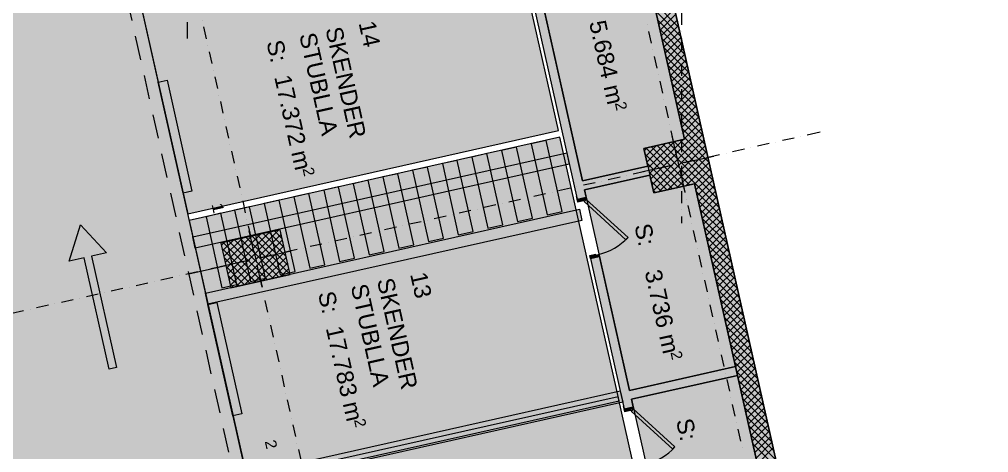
# Model space of a CAD drawing. Header units: centimetres. Extents: x -6559 to 4488, y -7535 to 372.
# Drawn here: x 943 to 2212, y -2217 to -1650 of the extents above; entities that cross this region are included whole.
import ezdxf

# ---------------------------------------------------------------- set-up
doc = ezdxf.new("R2010")
doc.units = ezdxf.units.CM
for name, color, linetype, true_color in [('PDF_ - rruga_ndarjet anesore', 7, 'Continuous', 0x7f7f7f), ('PDF_ - SHENJAT_RRUGA', 7, 'Continuous', 0x7f7f7f), ('PDF_ - Vijat_Shtigjet', 7, 'Continuous', 0x7f7f7f), ('PDF_065 Möbel Einrichtung', 7, 'Continuous', 0x7f7f7f), ('PDF_A - Akset', 7, 'Continuous', 0xfd4435), ('PDF_A - Fill Zone', 7, 'Continuous', 0x999999), ('PDF_A - Pllaka Perdhes', 7, 'Continuous', 0x7f7f7f), ('PDF_A - Pllaka Themel', 7, 'Continuous', 0x7f7f7f), ('PDF_A - Sutereni Polyline', 7, 'Continuous', 0x029e21), ('PDF_A -Polyline', 7, 'Continuous', 0x7f7f7f)]:
    doc.layers.add(name, color=color, linetype=linetype, true_color=true_color)
for name, color, linetype in [('PDF_- DEPO', 7, 'Continuous'), ('PDF_- GARAZHE', 7, 'Continuous'), ('PDF_A - Muret', 7, 'Continuous'), ('PDF_A - Shtyllat', 7, 'Continuous')]:
    doc.layers.add(name, color=color, linetype=linetype)
doc.styles.add('PDF Arial', font='')
doc.styles.get('PDF Arial').set_extended_font_data('Arial')

msp = doc.modelspace()

# ---------------------------------------------------------------- hatches: boundary and pattern name
at = {"layer": 'PDF_ - SHENJAT_RRUGA', "true_color": 0xffffff, "transparency": 33554559}
msp.add_hatch(color=7, dxfattribs=at).paths.add_polyline_path([(1023.2, -1919.2), (1056.9, -1955.9), (1037.5, -1960.3), (1070.2, -2105.9), (1060.5, -2108.1), (1027.8, -1962.5), (1008.4, -1966.8)])
at = {"layer": 'PDF_- DEPO', "true_color": 0xcae6ff, "transparency": 33554559}
for points in [[(1680, -1861.8), (1590, -1460.9), (1666.4, -1443.8), (1669.4, -1457.4), (1731.9, -1443.4), (1813.6, -1807.4), (1760.2, -1819.3), (1765.4, -1842.6)], [(1741.5, -2136), (1682.6, -1873.5), (1768, -1854.3), (1773.2, -1877.6), (1826.6, -1865.6), (1880.3, -2104.9)], [(1803, -2410.2), (1744.1, -2147.7), (1882.9, -2116.5), (1936.6, -2355.8), (1883.2, -2367.8), (1888.4, -2391.1)]]:
    msp.add_hatch(color=254, dxfattribs=at).paths.add_polyline_path(points)
at = {"layer": 'PDF_A - Fill Zone', "true_color": 0x93a0c6, "transparency": 33554559}
msp.add_hatch(color=253, dxfattribs=at).paths.add_polyline_path([(-239.8, -548.1), (1116.5, -548.1), (1116.5, -1540.7), (1120.9, -1560.1), (1072.3, -1571), (1387, -2973.6), (868.6, -3089.9), (762.9, -2619.1), (-21.4, -2795.1), (-131.4, -2304.9), (653, -2129), (559, -1710.1), (524.2, -1717.9), (452, -1396.2), (105.8, -1396.2), (105.8, -1821.5), (-239.8, -1821.5)])
at = {"layer": 'PDF_A - Muret', "true_color": 0xffffff, "transparency": 33554559}
for points in [[(1673.1, -1885.8), (1684.3, -1883.3), (1684.9, -1886), (1681, -1886.9), (1681.3, -1888), (1674, -1889.7)], [(1689.7, -1959.5), (1697, -1957.9), (1697.2, -1959.1), (1701.1, -1958.2), (1701.7, -1960.9), (1690.5, -1963.4)], [(1734.7, -2160), (1745.8, -2157.5), (1746.4, -2160.2), (1742.5, -2161.1), (1742.8, -2162.2), (1735.5, -2163.9)]]:
    msp.add_hatch(color=7, dxfattribs=at).paths.add_polyline_path(points)
at = {"layer": 'PDF_A - Pllaka Themel', "true_color": 0xbfbfbf, "transparency": 33554559}
msp.add_hatch(color=9, dxfattribs=at).paths.add_polyline_path([(478.9, -548.1), (1202.6, -548.1), (1202.6, 9), (1814.4, 9), (1814.4, -886.7), (1180.4, -886.7), (1182, -1526), (1116.5, -1540.7), (1125.2, -1579.5), (1092, -1586.9), (1187.6, -2013.5), (1302.8, -2528.7), (1392.9, -2931.5), (1368.6, -2936.9), (1391.3, -3037.8), (1455.8, -3023.3), (1716.6, -4186.2), (2129.1, -6022.8), (2174.8, -6012.5), (2260.4, -6393.3), (1623.3, -6536.3), (1514.6, -6051.8), (779.4, -6216.8), (673.8, -5720.2), (1385.3, -5560.6), (1387.4, -5560.1), (1389.5, -5559.5), (1391.6, -5558.8), (1393.6, -5558), (1395.6, -5557.2), (1397.6, -5556.2), (1399.5, -5555.2), (1401.3, -5554.1), (1403.1, -5552.9), (1404.9, -5551.6), (1406.6, -5550.3), (1408.2, -5548.8), (1409.8, -5547.3), (1411.3, -5545.8), (1412.7, -5544.1), (1414.1, -5542.4), (1415.3, -5540.7), (1416.5, -5538.9), (1417.7, -5537), (1418.7, -5535.1), (1419.6, -5533.1), (1420.5, -5531.2), (1421.3, -5529.1), (1422, -5527.1), (1422.5, -5525), (1423, -5522.9), (1423.4, -5520.7), (1423.7, -5518.6), (1423.9, -5516.4), (1424, -5514.3), (1424.1, -5512.1), (1424, -5509.9), (1423.8, -5507.8), (1423.5, -5505.6), (1423.2, -5503.5), (1422.7, -5501.3), (1167, -4364.6), (1165.9, -4363.6), (1164.7, -4362.7), (1163.5, -4361.8), (1162.3, -4361.1), (1161, -4360.4), (1159.6, -4359.8), (1158.2, -4359.2), (1156.8, -4358.8), (1155.4, -4358.5), (1153.9, -4358.2), (1152.4, -4358.1), (1036.1, -3839.9), (1025.3, -3791.4), (882.4, -3151.9), (935, -3140.1), (912.4, -3039.3), (859.9, -3051.1), (491.3, -1408.6), (491.3, -1065.4), (478.9, -1065.4)])

# ---------------------------------------------------------------- linework, layer by layer
at = {"layer": 'PDF_ - rruga_ndarjet anesore', "lineweight": 0}
for points in [[(1124.6, -1732.5), (1136.3, -1729.9)], [(1157.3, -1878.1), (1124.6, -1732.5)], [(1136.3, -1729.9), (1168.9, -1875.5)], [(1168.9, -1875.5), (1157.3, -1878.1)], [(1189.9, -2023.8), (1201.5, -2021.2)], [(1222.5, -2169.5), (1189.9, -2023.8)], [(1201.5, -2021.2), (1234.1, -2166.9)], [(1234.1, -2166.9), (1222.5, -2169.5)]]:
    msp.add_lwpolyline(points, dxfattribs=at)
at = {"layer": 'PDF_ - rruga_ndarjet anesore', "color": 7, "true_color": 0xffffff, "transparency": 33554559}
for points in [[(1124.6, -1732.5), (1136.3, -1729.9), (1157.3, -1878.1), (1168.9, -1875.5)], [(1201.5, -2021.2), (1234.1, -2166.9), (1189.9, -2023.8), (1222.5, -2169.5)]]:
    msp.add_solid(points, dxfattribs=at)
at = {"layer": 'PDF_ - SHENJAT_RRUGA', "lineweight": 0}
for points in [[(1008.4, -1966.8), (1023.2, -1919.2)], [(1023.2, -1919.2), (1056.9, -1955.9)], [(1027.8, -1962.5), (1008.4, -1966.8)], [(1060.5, -2108.1), (1027.8, -1962.5)], [(1056.9, -1955.9), (1037.5, -1960.3)], [(1037.5, -1960.3), (1070.2, -2105.9)], [(1070.2, -2105.9), (1060.5, -2108.1)]]:
    msp.add_lwpolyline(points, dxfattribs=at)
at = {"layer": 'PDF_ - Vijat_Shtigjet', "lineweight": 0}
for points in [[(1632.4, -1808.8), (1613, -1813.2)], [(1613, -1813.2), (1633.9, -1906.4)], [(1653.3, -1902), (1632.4, -1808.8)], [(1554.8, -1826.2), (1535.4, -1830.6)], [(1575.7, -1919.5), (1554.8, -1826.2)], [(1593.6, -1817.5), (1574.2, -1821.9)], [(1574.2, -1821.9), (1595.1, -1915.1)], [(1614.5, -1910.8), (1593.6, -1817.5)], [(1516, -1835), (1496.6, -1839.3)], [(1496.6, -1839.3), (1517.5, -1932.5)], [(1536.9, -1928.2), (1516, -1835)], [(1535.4, -1830.6), (1556.3, -1923.8)], [(1477.1, -1843.7), (1457.7, -1848)], [(1457.7, -1848), (1478.6, -1941.2)], [(1498, -1936.9), (1477.1, -1843.7)], [(1399.5, -1861.1), (1380.1, -1865.5)], [(1420.4, -1954.3), (1399.5, -1861.1)], [(1438.3, -1852.4), (1418.9, -1856.7)], [(1418.9, -1856.7), (1439.8, -1949.9)], [(1459.2, -1945.6), (1438.3, -1852.4)], [(1360.7, -1869.8), (1341.3, -1874.2)], [(1341.3, -1874.2), (1362.1, -1967.4)], [(1381.6, -1963), (1360.7, -1869.8)], [(1380.1, -1865.5), (1401, -1958.6)], [(1283, -1887.2), (1263.6, -1891.6)], [(1303.9, -1980.4), (1283, -1887.2)], [(1321.8, -1878.5), (1302.4, -1882.9)], [(1302.4, -1882.9), (1323.3, -1976.1)], [(1342.7, -1971.7), (1321.8, -1878.5)], [(1244.2, -1896), (1224.8, -1900.3)], [(1224.8, -1900.3), (1245.7, -1993.5)], [(1265.1, -1989.1), (1244.2, -1896)], [(1263.6, -1891.6), (1284.5, -1984.8)], [(1633.9, -1906.4), (1653.3, -1902)], [(1206.8, -1904.3), (1187.3, -1908.7)], [(1187.3, -1908.7), (1208.2, -2001.9)], [(1227.7, -1997.5), (1206.8, -1904.3)], [(1595.1, -1915.1), (1614.5, -1910.8)], [(1556.3, -1923.8), (1575.7, -1919.5)], [(1478.6, -1941.2), (1498, -1936.9)], [(1517.5, -1932.5), (1536.9, -1928.2)], [(1439.8, -1949.9), (1459.2, -1945.6)], [(1362.1, -1967.4), (1381.6, -1963)], [(1401, -1958.6), (1420.4, -1954.3)], [(1323.3, -1976.1), (1342.7, -1971.7)], [(1245.7, -1993.5), (1265.1, -1989.1)], [(1284.5, -1984.8), (1303.9, -1980.4)], [(1208.2, -2001.9), (1227.7, -1997.5)]]:
    msp.add_lwpolyline(points, dxfattribs=at)
at = {"layer": 'PDF_ - Vijat_Shtigjet', "color": 7, "true_color": 0xffffff, "transparency": 33554559}
for points in [[(1653.3, -1902), (1633.9, -1906.4), (1632.4, -1808.8), (1613, -1813.2)], [(1575.7, -1919.5), (1556.3, -1923.8), (1554.8, -1826.2), (1535.4, -1830.6)], [(1614.5, -1910.8), (1595.1, -1915.1), (1593.6, -1817.5), (1574.2, -1821.9)], [(1536.9, -1928.2), (1517.5, -1932.5), (1516, -1835), (1496.6, -1839.3)], [(1498, -1936.9), (1478.6, -1941.2), (1477.1, -1843.7), (1457.7, -1848)], [(1420.4, -1954.3), (1401, -1958.6), (1399.5, -1861.1), (1380.1, -1865.5)], [(1459.2, -1945.6), (1439.8, -1949.9), (1438.3, -1852.4), (1418.9, -1856.7)], [(1381.6, -1963), (1362.1, -1967.4), (1360.7, -1869.8), (1341.3, -1874.2)], [(1303.9, -1980.4), (1284.5, -1984.8), (1283, -1887.2), (1263.6, -1891.6)], [(1342.7, -1971.7), (1323.3, -1976.1), (1321.8, -1878.5), (1302.4, -1882.9)], [(1265.1, -1989.1), (1245.7, -1993.5), (1244.2, -1896), (1224.8, -1900.3)], [(1227.7, -1997.5), (1208.2, -2001.9), (1206.8, -1904.3), (1187.3, -1908.7)]]:
    msp.add_solid(points, dxfattribs=at)
at = {"layer": 'PDF_- DEPO', "lineweight": 0}
for points in [[(1813.6, -1807.4), (1731.9, -1443.4)], [(1590, -1460.9), (1680, -1861.8)], [(1760.2, -1819.3), (1813.6, -1807.4)], [(1765.4, -1842.6), (1760.2, -1819.3)], [(1680, -1861.8), (1765.4, -1842.6)], [(1768, -1854.3), (1682.6, -1873.5)], [(1773.2, -1877.6), (1768, -1854.3)], [(1682.6, -1873.5), (1741.5, -2136)], [(1826.6, -1865.6), (1773.2, -1877.6)], [(1880.3, -2104.9), (1826.6, -1865.6)], [(1741.5, -2136), (1880.3, -2104.9)], [(1882.9, -2116.5), (1744.1, -2147.7)], [(1936.6, -2355.8), (1882.9, -2116.5)], [(1744.1, -2147.7), (1803, -2410.2)]]:
    msp.add_lwpolyline(points, dxfattribs=at)
at = {"layer": 'PDF_- GARAZHE', "lineweight": 0}
for points in [[(1648.6, -1795.9), (1572.9, -1458.6)], [(1087.6, -1567.5), (1163.3, -1904.8)], [(1163.3, -1904.8), (1648.6, -1795.9)], [(1650.5, -1804.6), (1165.2, -1913.5)], [(1728, -2149.8), (1650.5, -1804.6)], [(1165.2, -1913.5), (1242.7, -2258.7)], [(1726.8, -2144.4), (1241.5, -2253.3)], [(1242.7, -2258.7), (1728, -2149.8)], [(1795.3, -2449.6), (1726.8, -2144.4)]]:
    msp.add_lwpolyline(points, dxfattribs=at)
at = {"layer": 'PDF_- GARAZHE', "color": 254, "true_color": 0xcae6ff, "transparency": 33554559}
for points in [[(1163.3, -1904.8), (1087.6, -1567.5), (1648.6, -1795.9), (1572.9, -1458.6)], [(1242.7, -2258.7), (1165.2, -1913.5), (1728, -2149.8), (1650.5, -1804.6)], [(1310, -2558.5), (1241.5, -2253.3), (1795.3, -2449.6), (1726.8, -2144.4)]]:
    msp.add_solid(points, dxfattribs=at)
at = {"layer": 'PDF_065 Möbel Einrichtung', "lineweight": 0}
for points in [[(1170, -1935.1), (1659.5, -1825.3)], [(1659.5, -1825.3), (1662.8, -1839.8)], [(1662.8, -1839.8), (1173.3, -1949.7)], [(1186.5, -2008.8), (1676.1, -1899)], [(1676.1, -1899), (1679.3, -1913.5)], [(1679.3, -1913.5), (1189.8, -2023.4)], [(1173.3, -1949.7), (1170, -1935.1)], [(1189.8, -2023.4), (1186.5, -2008.8)], [(1239.9, -2246.6), (1729.4, -2136.8)], [(1729.4, -2136.8), (1732.7, -2151.3)], [(1732.7, -2151.3), (1243.2, -2261.2)]]:
    msp.add_lwpolyline(points, dxfattribs=at)
at = {"layer": 'PDF_065 Möbel Einrichtung', "color": 7, "true_color": 0xffffff, "transparency": 33554559}
for points in [[(1173.3, -1949.7), (1170, -1935.1), (1662.8, -1839.8), (1659.5, -1825.3)], [(1189.8, -2023.4), (1186.5, -2008.8), (1679.3, -1913.5), (1676.1, -1899)], [(1243.2, -2261.2), (1239.9, -2246.6), (1732.7, -2151.3), (1729.4, -2136.8)]]:
    msp.add_solid(points, dxfattribs=at)
at = {"layer": 'PDF_A - Akset', "lineweight": 0}
for points in [[(1809.4, -1641.9), (1809.4, -1657.7)], [(1162.8, -1654.3), (1162.8, -1675.3)], [(1182.2, -1651.9), (1182.2, -1651.9)], [(1184.2, -1660.4), (1187.6, -1675.8)], [(1764.7, -1657.8), (1764.7, -1657.8)], [(1766.6, -1666.4), (1770.1, -1681.8)], [(1809.4, -1666.5), (1809.4, -1666.5)], [(1189.5, -1684.4), (1189.5, -1684.4)], [(1809.4, -1675.3), (1809.4, -1691)], [(1191.5, -1693), (1194.9, -1708.4)], [(1772, -1690.4), (1772, -1690.4)], [(1773.9, -1698.9), (1777.4, -1714.3)], [(1809.4, -1699.8), (1809.4, -1699.8)], [(1809.4, -1708.6), (1809.4, -1724.4)], [(1196.8, -1716.9), (1196.8, -1716.9)], [(1779.3, -1722.9), (1779.3, -1722.9)], [(1198.8, -1725.5), (1202.2, -1740.9)], [(1781.2, -1731.5), (1784.7, -1746.9)], [(1809.4, -1733.2), (1809.4, -1733.2)], [(1204.1, -1749.5), (1204.1, -1749.5)], [(1809.4, -1741.9), (1809.4, -1757.7)], [(1206.1, -1758), (1209.5, -1773.4)], [(1786.6, -1755.4), (1786.6, -1755.4)], [(1788.5, -1764), (1792, -1779.4)], [(1809.4, -1766.5), (1809.4, -1766.5)], [(1809.4, -1775.3), (1809.4, -1791.1)], [(1211.4, -1782), (1211.4, -1782)], [(1793.9, -1788), (1793.9, -1788)], [(1213.4, -1790.6), (1216.8, -1806)], [(1795.8, -1796.5), (1799.3, -1811.9)], [(1809.4, -1799.8), (1809.4, -1799.8)], [(1991.3, -1798.1), (1974.1, -1801.9)], [(1809.4, -1808.6), (1809.4, -1824.4)], [(1924.4, -1813.1), (1909, -1816.5)], [(1933, -1811.1), (1933, -1811.1)], [(1957, -1805.8), (1941.6, -1809.2)], [(1965.5, -1803.8), (1965.5, -1803.8)], [(1218.7, -1814.5), (1218.7, -1814.5)], [(1220.7, -1823.1), (1224.1, -1838.5)], [(1801.2, -1820.5), (1801.2, -1820.5)], [(1867.9, -1825.7), (1867.9, -1825.7)], [(1891.9, -1820.4), (1876.5, -1823.8)], [(1900.5, -1818.4), (1900.5, -1818.4)], [(1803.1, -1829.1), (1806.6, -1844.5)], [(1809.4, -1833.2), (1809.4, -1833.2)], [(1826.8, -1835), (1811.4, -1838.4)], [(1835.4, -1833), (1835.4, -1833)], [(1859.4, -1827.7), (1844, -1831.1)], [(1226, -1847), (1226, -1847)], [(1761.8, -1849.6), (1746.4, -1853)], [(1770.3, -1847.6), (1770.3, -1847.6)], [(1794.3, -1842.3), (1778.9, -1845.7)], [(1802.9, -1840.3), (1802.9, -1840.3)], [(1809.4, -1842), (1809.4, -1857.7)], [(1228, -1855.6), (1231.4, -1871)], [(1696.7, -1864.2), (1681.3, -1867.6)], [(1705.3, -1862.2), (1705.3, -1862.2)], [(1729.3, -1856.9), (1713.8, -1860.3)], [(1737.8, -1854.9), (1737.8, -1854.9)], [(1808.5, -1853), (1808.5, -1853)], [(1810.4, -1861.6), (1813.9, -1877)], [(1640.2, -1876.8), (1640.2, -1876.8)], [(1664.2, -1871.5), (1648.8, -1874.9)], [(1672.7, -1869.5), (1672.7, -1869.5)], [(1809.4, -1866.5), (1809.4, -1866.5)], [(1809.4, -1875.3), (1809.4, -1891.1)], [(1233.3, -1879.6), (1233.3, -1879.6)], [(1235.3, -1888.1), (1238.7, -1903.6)], [(1599.1, -1886.1), (1583.7, -1889.5)], [(1607.7, -1884.1), (1607.7, -1884.1)], [(1631.7, -1878.8), (1616.3, -1882.2)], [(1815.8, -1885.6), (1815.8, -1885.6)], [(1534.1, -1900.7), (1518.7, -1904.1)], [(1542.6, -1898.7), (1542.6, -1898.7)], [(1566.6, -1893.4), (1551.2, -1896.8)], [(1575.2, -1891.4), (1575.2, -1891.4)], [(1809.4, -1899.9), (1809.4, -1899.9)], [(1817.7, -1894.1), (1821.2, -1909.5)], [(1240.6, -1912.1), (1240.6, -1912.1)], [(1469, -1915.3), (1453.6, -1918.7)], [(1477.6, -1913.3), (1477.6, -1913.3)], [(1501.5, -1908), (1486.1, -1911.4)], [(1510.1, -1906), (1510.1, -1906)], [(1809.4, -1908.6), (1809.4, -1917.3)], [(1242.6, -1920.7), (1246, -1936.1)], [(1412.5, -1927.9), (1412.5, -1927.9)], [(1436.5, -1922.6), (1421.1, -1926)], [(1445, -1920.6), (1445, -1920.6)], [(1823.1, -1918.1), (1823.1, -1918.1)], [(1825, -1926.6), (1828.5, -1942.1)], [(1371.4, -1937.2), (1356, -1940.6)], [(1380, -1935.2), (1380, -1935.2)], [(1403.9, -1929.9), (1388.5, -1933.3)], [(1247.9, -1944.6), (1247.9, -1944.6)], [(1249.9, -1953.2), (1253.3, -1968.6)], [(1306.4, -1951.8), (1290.9, -1955.2)], [(1314.9, -1949.8), (1314.9, -1949.8)], [(1338.9, -1944.5), (1323.5, -1947.9)], [(1347.4, -1942.5), (1347.4, -1942.5)], [(1830.4, -1950.6), (1830.4, -1950.6)], [(1249.9, -1964.4), (1249.9, -1964.4)], [(1273.8, -1959.1), (1258.4, -1962.5)], [(1282.4, -1957.1), (1282.4, -1957.1)], [(1832.3, -1959.2), (1835.8, -1974.6)], [(1208.8, -1973.7), (1193.4, -1977.1)], [(1217.3, -1971.7), (1217.3, -1971.7)], [(1241.3, -1966.4), (1225.9, -1969.8)], [(1255.2, -1977.2), (1255.2, -1977.2)], [(1143.7, -1988.2), (1128.3, -1991.7)], [(1152.3, -1986.3), (1152.3, -1986.3)], [(1176.2, -1981), (1160.8, -1984.4)], [(1184.8, -1979), (1184.8, -1979)], [(1257.2, -1985.7), (1260.6, -2001.1)], [(1837.7, -1983.1), (1837.7, -1983.1)], [(1078.6, -2002.8), (1063.2, -2006.3)], [(1087.2, -2000.9), (1087.2, -2000.9)], [(1111.2, -1995.6), (1095.8, -1999)], [(1119.7, -1993.6), (1119.7, -1993.6)], [(1839.6, -1991.7), (1843.1, -2007.1)], [(1022.1, -2015.5), (1022.1, -2015.5)], [(1046.1, -2010.1), (1030.7, -2013.6)], [(1054.7, -2008.2), (1054.7, -2008.2)], [(1262.5, -2009.7), (1262.5, -2009.7)], [(1845, -2015.7), (1845, -2015.7)], [(981, -2024.7), (965.6, -2028.2)], [(989.6, -2022.8), (989.6, -2022.8)], [(1013.6, -2017.5), (998.2, -2020.9)], [(1264.4, -2018.3), (1267.9, -2033.7)], [(1846.9, -2024.2), (1850.4, -2039.6)], [(948.5, -2032.1), (933.1, -2035.5)], [(957.1, -2030.1), (957.1, -2030.1)], [(1269.8, -2042.2), (1269.8, -2042.2)], [(1271.8, -2050.8), (1275.2, -2066.2)], [(1852.3, -2048.2), (1852.3, -2048.2)], [(1854.2, -2056.8), (1857.7, -2072.2)], [(1277.1, -2074.8), (1277.1, -2074.8)], [(1279, -2083.3), (1282.5, -2098.7)], [(1859.6, -2080.7), (1859.6, -2080.7)], [(1861.5, -2089.3), (1865, -2104.7)], [(1284.4, -2107.3), (1284.4, -2107.3)], [(1286.4, -2115.9), (1289.8, -2131.3)], [(1866.9, -2113.3), (1866.9, -2113.3)], [(1868.8, -2121.8), (1872.3, -2137.2)], [(1291.7, -2139.8), (1291.7, -2139.8)], [(1293.6, -2148.4), (1297.1, -2163.8)], [(1874.2, -2145.8), (1874.2, -2145.8)], [(1876.1, -2154.4), (1879.6, -2169.8)], [(1299, -2172.4), (1299, -2172.4)], [(1300.9, -2180.9), (1304.4, -2196.3)], [(1881.5, -2178.3), (1881.5, -2178.3)], [(1883.4, -2186.9), (1886.9, -2202.3)], [(1306.3, -2204.9), (1306.3, -2204.9)], [(1308.2, -2213.4), (1311.7, -2228.9)], [(1888.8, -2210.9), (1888.8, -2210.9)]]:
    msp.add_lwpolyline(points, dxfattribs=at)
at = {"layer": 'PDF_A - Muret', "lineweight": 0}
for points in [[(1731.9, -1443.4), (1813.6, -1807.4)], [(1837.8, -1801.9), (1756.1, -1437.9)], [(1598, -1550.9), (1673.1, -1885.8)], [(1680, -1861.8), (1609.6, -1548.3)], [(1806.2, -1661), (1773.3, -1628.1)], [(1779.9, -1657.2), (1800.7, -1636.3)], [(1808.8, -1672.8), (1776, -1639.9)], [(1781.5, -1664.6), (1802.3, -1643.8)], [(1811.5, -1684.6), (1778.6, -1651.7)], [(1783.2, -1672.1), (1804, -1651.3)], [(1784.9, -1679.6), (1805.7, -1658.7)], [(1814.1, -1696.3), (1781.3, -1663.5)], [(1786.6, -1687), (1807.4, -1666.2)], [(1788.2, -1694.5), (1809, -1673.7)], [(1816.8, -1708.1), (1783.9, -1675.3)], [(1819.4, -1719.9), (1786.6, -1687.1)], [(1789.9, -1702), (1810.7, -1681.2)], [(1822.1, -1731.7), (1789.2, -1698.9)], [(1791.6, -1709.4), (1812.4, -1688.6)], [(1793.3, -1716.9), (1814.1, -1696.1)], [(1824.7, -1743.5), (1791.9, -1710.6)], [(1794.9, -1724.4), (1815.7, -1703.6)], [(1796.6, -1731.8), (1817.4, -1711)], [(1827.4, -1755.3), (1794.5, -1722.4)], [(1798.3, -1739.3), (1819.1, -1718.5)], [(1830, -1767.1), (1797.1, -1734.2)], [(1800, -1746.8), (1820.8, -1726)], [(1801.6, -1754.3), (1822.5, -1733.4)], [(1832.7, -1778.9), (1799.8, -1746)], [(1803.3, -1761.7), (1824.1, -1740.9)], [(1805, -1769.2), (1825.8, -1748.4)], [(1835.3, -1790.7), (1802.4, -1757.8)], [(1806.7, -1776.6), (1827.5, -1755.8)], [(1837.5, -1802), (1805.1, -1769.6)], [(1808.3, -1784.1), (1829.2, -1763.3)], [(1810, -1791.6), (1830.8, -1770.8)], [(1830, -1803.7), (1807.7, -1781.4)], [(1811.7, -1799.1), (1832.5, -1778.2)], [(1813.4, -1806.5), (1834.2, -1785.7)], [(1822.5, -1805.3), (1810.4, -1793.2)], [(1824, -1805), (1835.9, -1793.2)], [(1835.8, -1802.4), (1837.5, -1800.6)], [(1815.1, -1807), (1813, -1805)], [(1765.4, -1842.6), (1680, -1861.8)], [(1682.6, -1873.5), (1768, -1854.3)], [(1828.4, -1873.7), (1839.5, -1862.7)], [(1830.1, -1881.2), (1850.9, -1860.4)], [(1856.5, -1885), (1835.2, -1863.7)], [(1853.8, -1873.2), (1842.6, -1862)], [(1851.2, -1861.4), (1850.1, -1860.3)], [(1960.9, -2350.3), (1850.9, -1860.2)], [(1684.8, -1883.2), (1682.6, -1873.5)], [(1826.6, -1865.6), (1936.6, -2355.8)], [(1826.8, -1866.3), (1827.7, -1865.4)], [(1859.1, -1896.8), (1827.7, -1865.4)], [(1861.8, -1908.6), (1828.9, -1875.7)], [(1831.8, -1888.7), (1852.6, -1867.9)], [(1833.5, -1896.2), (1854.3, -1875.3)], [(1673.1, -1885.8), (1672.3, -1882.2)], [(1673.1, -1885.8), (1684.3, -1883.3)], [(1684.8, -1883.2), (1684, -1879.6)], [(1684.3, -1883.3), (1684.8, -1883.2)], [(1864.4, -1920.4), (1831.5, -1887.5)], [(1835.2, -1903.6), (1856, -1882.8)], [(1867, -1932.1), (1834.2, -1899.3)], [(1836.8, -1911.1), (1857.6, -1890.3)], [(1838.5, -1918.6), (1859.3, -1897.7)], [(1869.7, -1943.9), (1836.8, -1911.1)], [(1840.2, -1926), (1861, -1905.2)], [(1841.9, -1933.5), (1862.7, -1912.7)], [(1872.3, -1955.7), (1839.5, -1922.9)], [(1843.5, -1941), (1864.3, -1920.1)], [(1845.2, -1948.4), (1866, -1927.6)], [(1875, -1967.5), (1842.1, -1934.7)], [(1846.9, -1955.9), (1867.7, -1935.1)], [(1877.6, -1979.3), (1844.8, -1946.4)], [(1848.6, -1963.4), (1869.4, -1942.6)], [(1850.2, -1970.8), (1871.1, -1950)], [(1690.5, -1963.4), (1701.7, -1960.9)], [(1690.5, -1963.4), (1691.3, -1967)], [(1690.5, -1963.4), (1734.7, -2160)], [(1701.7, -1960.9), (1702.2, -1960.8)], [(1702.2, -1960.8), (1703, -1964.4)], [(1741.5, -2136), (1702.2, -1960.8)], [(1880.3, -1991.1), (1847.4, -1958.2)], [(1851.9, -1978.3), (1872.7, -1957.5)], [(1853.6, -1985.8), (1874.4, -1965)], [(1882.9, -2002.9), (1850.1, -1970)], [(1855.3, -1993.2), (1876.1, -1972.4)], [(1885.6, -2014.7), (1852.7, -1981.8)], [(1856.9, -2000.7), (1877.8, -1979.9)], [(1858.6, -2008.2), (1879.4, -1987.4)], [(1888.2, -2026.5), (1855.3, -1993.6)], [(1860.3, -2015.7), (1881.1, -1994.8)], [(1862, -2023.1), (1882.8, -2002.3)], [(1890.8, -2038.3), (1858, -2005.4)], [(1863.6, -2030.6), (1884.5, -2009.8)], [(1893.5, -2050), (1860.6, -2017.2)], [(1896.1, -2061.8), (1863.3, -2029)], [(1865.3, -2038.1), (1886.1, -2017.2)], [(1867, -2045.5), (1887.8, -2024.7)], [(1898.8, -2073.6), (1865.9, -2040.8)], [(1868.7, -2053), (1889.5, -2032.2)], [(1870.4, -2060.5), (1891.2, -2039.6)], [(1901.4, -2085.4), (1868.6, -2052.6)], [(1872, -2067.9), (1892.8, -2047.1)], [(1873.7, -2075.4), (1894.5, -2054.6)], [(1904.1, -2097.2), (1871.2, -2064.3)], [(1875.4, -2082.9), (1896.2, -2062.1)], [(1906.7, -2109), (1873.9, -2076.1)], [(1877.1, -2090.3), (1897.9, -2069.5)], [(1878.7, -2097.8), (1899.5, -2077)], [(1909.4, -2120.8), (1876.5, -2087.9)], [(1880.4, -2105.3), (1901.2, -2084.5)], [(1882.1, -2112.8), (1902.9, -2091.9)], [(1880.3, -2104.9), (1741.5, -2136)], [(1912, -2132.6), (1879.2, -2099.7)], [(1882.9, -2116.5), (1880.3, -2104.9)], [(1883.8, -2120.2), (1904.6, -2099.4)], [(1744.1, -2147.7), (1882.9, -2116.5)], [(1914.7, -2144.4), (1881.8, -2111.5)], [(1885.4, -2127.7), (1906.2, -2106.9)], [(1887.1, -2135.1), (1907.9, -2114.3)], [(1917.3, -2156.2), (1884.4, -2123.3)], [(1888.8, -2142.6), (1909.6, -2121.8)], [(1890.5, -2150.1), (1911.3, -2129.3)], [(1920, -2168), (1887.1, -2135.1)], [(1892.1, -2157.6), (1913, -2136.7)], [(1734.7, -2160), (1733.8, -2156.4)], [(1746.3, -2157.4), (1744.1, -2147.7)], [(1746.3, -2157.4), (1745.5, -2153.8)], [(1922.6, -2179.7), (1889.7, -2146.9)], [(1893.8, -2165), (1914.6, -2144.2)], [(1895.5, -2172.5), (1916.3, -2151.7)], [(1734.7, -2160), (1745.8, -2157.5)], [(1745.8, -2157.5), (1746.3, -2157.4)], [(1925.2, -2191.5), (1892.4, -2158.7)], [(1897.2, -2180), (1918, -2159.1)], [(1898.8, -2187.4), (1919.7, -2166.6)], [(1927.9, -2203.3), (1895, -2170.5)], [(1900.5, -2194.9), (1921.3, -2174.1)], [(1902.2, -2202.4), (1923, -2181.5)], [(1930.5, -2215.1), (1897.7, -2182.2)], [(1933.2, -2226.9), (1900.3, -2194)], [(1903.9, -2209.8), (1924.7, -2189)], [(1935.8, -2238.7), (1903, -2205.8)], [(1905.5, -2217.3), (1926.4, -2196.5)], [(1907.2, -2224.8), (1928, -2204)], [(1908.9, -2232.2), (1929.7, -2211.4)]]:
    msp.add_lwpolyline(points, dxfattribs=at)
at = {"layer": 'PDF_A - Muret', "color": 8, "lineweight": 0, "true_color": 0x7f7f7f}
for points in [[(1673.1, -1885.8), (1672.3, -1882.2)], [(1673.1, -1885.8), (1672.3, -1882.2)], [(1673.1, -1885.8), (1684.3, -1883.3)], [(1673.1, -1885.8), (1684.3, -1883.3)], [(1673.1, -1885.8), (1684.3, -1883.3)], [(1674, -1889.7), (1673.1, -1885.8)], [(1681.3, -1888), (1674, -1889.7)], [(1684.9, -1886), (1681, -1886.9)], [(1681, -1886.9), (1681.3, -1888)], [(1684.9, -1886), (1682.2, -1888.9)], [(1682.2, -1888.9), (1736.9, -1938.8)], [(1684.8, -1883.2), (1684, -1879.6)], [(1684.8, -1883.2), (1684, -1879.6)], [(1684.3, -1883.3), (1684.8, -1883.2)], [(1684.3, -1883.3), (1684.8, -1883.2)], [(1684.3, -1883.3), (1684.9, -1886)], [(1739.6, -1935.8), (1684.9, -1886)], [(1736.9, -1938.8), (1739.6, -1935.8)], [(1689.7, -1959.5), (1697, -1957.9)], [(1690.5, -1963.4), (1689.7, -1959.5)], [(1701.7, -1960.9), (1690.5, -1963.4)], [(1690.5, -1963.4), (1701.7, -1960.9)], [(1690.5, -1963.4), (1701.7, -1960.9)], [(1690.5, -1963.4), (1691.3, -1967)], [(1690.5, -1963.4), (1691.3, -1967)], [(1697, -1957.9), (1697.2, -1959.1)], [(1697.2, -1959.1), (1701.1, -1958.2)], [(1701.1, -1958.2), (1701.7, -1960.9)], [(1701.7, -1960.9), (1702.2, -1960.8)], [(1701.7, -1960.9), (1702.2, -1960.8)], [(1702.2, -1960.8), (1703, -1964.4)], [(1702.2, -1960.8), (1703, -1964.4)], [(1734.7, -2160), (1733.8, -2156.4)], [(1734.7, -2160), (1733.8, -2156.4)], [(1746.3, -2157.4), (1745.5, -2153.8)], [(1746.3, -2157.4), (1745.5, -2153.8)], [(1734.7, -2160), (1745.8, -2157.5)], [(1734.7, -2160), (1745.8, -2157.5)], [(1734.7, -2160), (1745.8, -2157.5)], [(1735.5, -2163.9), (1734.7, -2160)], [(1742.8, -2162.2), (1735.5, -2163.9)], [(1746.4, -2160.2), (1742.5, -2161.1)], [(1742.5, -2161.1), (1742.8, -2162.2)], [(1746.4, -2160.2), (1743.7, -2163.1)], [(1743.7, -2163.1), (1798.4, -2213)], [(1745.8, -2157.5), (1746.3, -2157.4)], [(1745.8, -2157.5), (1746.3, -2157.4)], [(1745.8, -2157.5), (1746.4, -2160.2)], [(1801.1, -2210.1), (1746.4, -2160.2)], [(1798.4, -2213), (1801.1, -2210.1)]]:
    msp.add_lwpolyline(points, dxfattribs=at)
for centre, radius, start, end in [((1684.9, -1886), 73.9, 282.6278, 317.658), ((1746.4, -2160.2), 74, 282.6548, 317.6506)]:
    msp.add_arc(centre, radius, start, end, dxfattribs=at)
at = {"layer": 'PDF_A - Muret', "transparency": 33554559}
for points in [[(1756.1, -1437.9), (1837.8, -1801.9), (1731.9, -1443.4), (1813.6, -1807.4)], [(1609.6, -1548.3), (1684.8, -1883.2), (1598, -1550.9), (1673.1, -1885.8)], [(1682.6, -1873.5), (1680, -1861.8), (1768, -1854.3), (1765.4, -1842.6)], [(1850.9, -1860.2), (1960.9, -2350.3), (1826.6, -1865.6), (1936.6, -2355.8)], [(1702.2, -1960.8), (1746.3, -2157.4), (1690.5, -1963.4), (1734.7, -2160)], [(1744.1, -2147.7), (1741.5, -2136), (1882.9, -2116.5), (1880.3, -2104.9)]]:
    msp.add_solid(points, dxfattribs=at)
at = {"layer": 'PDF_A - Muret', "color": 7, "true_color": 0xffffff, "transparency": 33554559}
for points in [[(1739.6, -1935.8), (1736.9, -1938.8), (1684.9, -1886), (1682.2, -1888.9)], [(1801.1, -2210.1), (1798.4, -2213), (1746.4, -2160.2), (1743.7, -2163.1)]]:
    msp.add_solid(points, dxfattribs=at)
at = {"layer": 'PDF_A - Pllaka Perdhes', "lineweight": 0}
msp.add_lwpolyline([(1756.1, -1437.9), (2066.5, -2821.1)], dxfattribs=at)
at = {"layer": 'PDF_A - Pllaka Themel', "lineweight": 0}
for points in [[(1092, -1586.9), (1187.6, -2013.5)], [(1187.6, -2013.5), (1302.8, -2528.7)]]:
    msp.add_lwpolyline(points, dxfattribs=at)
at = {"layer": 'PDF_A - Shtyllat', "lineweight": 0}
for points in [[(1813.6, -1807.4), (1760.2, -1819.3)], [(1764.2, -1837.4), (1788.7, -1812.9)], [(1765.9, -1844.9), (1800.5, -1810.3)], [(1767.6, -1852.3), (1812.2, -1807.7)], [(1823.6, -1852.1), (1785.2, -1813.7)], [(1821, -1840.3), (1792.7, -1812)], [(1803.8, -1832), (1797.3, -1802.9)], [(1818.3, -1828.5), (1800.1, -1810.4)], [(1815.7, -1816.8), (1807.6, -1808.7)], [(1815, -1814), (1824, -1805)], [(1845.9, -1837.8), (1815.1, -1807)], [(1816.7, -1821.5), (1835.8, -1802.4)], [(1818.4, -1828.9), (1839.2, -1808.1)], [(1843.2, -1826), (1822.5, -1805.3)], [(1840.6, -1814.2), (1830, -1803.7)], [(1837.9, -1802.5), (1837.5, -1802)], [(1850.9, -1860.2), (1837.8, -1801.9)], [(1760.2, -1819.3), (1773.2, -1877.6)], [(1760.9, -1822.5), (1765.1, -1818.2)], [(1762.5, -1829.9), (1776.9, -1815.6)], [(1812.7, -1868.7), (1762.8, -1818.8)], [(1769.2, -1859.8), (1815, -1814)], [(1820.2, -1867), (1770.3, -1817.1)], [(1770.9, -1867.3), (1816.7, -1821.5)], [(1826.2, -1863.9), (1777.7, -1815.4)], [(1848.5, -1849.6), (1815.7, -1816.8)], [(1820.1, -1836.4), (1840.9, -1815.6)], [(1821.7, -1843.9), (1842.6, -1823.1)], [(1805.3, -1870.4), (1761.9, -1827)], [(1797.8, -1872.1), (1764.5, -1838.8)], [(1772.6, -1874.7), (1818.4, -1828.9)], [(1780.5, -1875.9), (1820.1, -1836.4)], [(1813.3, -1838), (1852.1, -1829.3)], [(1850.1, -1860.3), (1818.3, -1828.5)], [(1823.4, -1851.3), (1844.2, -1830.5)], [(1825.1, -1858.8), (1845.9, -1838)], [(1797.8, -1841.5), (1758.9, -1850.2)], [(1790.3, -1873.7), (1767.2, -1850.6)], [(1792.3, -1873.3), (1821.7, -1843.9)], [(1804.1, -1870.6), (1823.4, -1851.3)], [(1805.5, -1839.7), (1805.5, -1839.7)], [(1807.3, -1847.5), (1813.8, -1876.6)], [(1842.6, -1862), (1821, -1840.3)], [(1827.7, -1865.4), (1847.6, -1845.5)], [(1782.9, -1875.4), (1769.8, -1862.4)], [(1815.9, -1868), (1825.1, -1858.8)], [(1835.2, -1863.7), (1823.6, -1852.1)], [(1827.7, -1865.4), (1826.2, -1863.9)], [(1839.5, -1862.7), (1849.3, -1852.9)], [(1775.4, -1877.1), (1772.5, -1874.2)], [(1773.2, -1877.6), (1826.6, -1865.6)], [(1284.5, -1926.1), (1206.9, -1943.5)], [(1217.5, -1990.9), (1281.7, -1926.7)], [(1250.5, -1956.1), (1244, -1927)], [(1287.1, -1937.5), (1277.3, -1927.7)], [(1297.6, -1984.3), (1284.5, -1926.1)], [(1209.1, -1953.5), (1222.7, -1939.9)], [(1210.8, -1961), (1234.5, -1937.3)], [(1212.5, -1968.5), (1246.3, -1934.6)], [(1214.2, -1975.9), (1258.1, -1932)], [(1215.8, -1983.4), (1269.9, -1929.4)], [(1219.2, -1998.3), (1285.8, -1931.7)], [(1275, -1989.4), (1225, -1939.4)], [(1226.4, -2000.3), (1287.5, -1939.2)], [(1282.5, -1987.7), (1232.5, -1937.7)], [(1289.9, -1986), (1240, -1936.1)], [(1297.4, -1984.3), (1247.5, -1934.4)], [(1295, -1972.8), (1254.9, -1932.7)], [(1292.4, -1961), (1262.4, -1931)], [(1289.7, -1949.2), (1269.9, -1929.4)], [(1206.9, -1943.5), (1220, -2001.7)], [(1207.5, -1946.1), (1210.9, -1942.6)], [(1252.6, -1994.4), (1208.4, -1950.2)], [(1260.1, -1992.7), (1210.1, -1942.8)], [(1267.5, -1991), (1217.6, -1941.1)], [(1238.2, -1997.6), (1289.2, -1946.7)], [(1260, -1962.2), (1298.8, -1953.4)], [(1244.5, -1965.6), (1205.7, -1974.3)], [(1245.1, -1996.1), (1211, -1962)], [(1250, -1995), (1290.8, -1954.1)], [(1252.3, -1963.9), (1252.3, -1963.9)], [(1261.8, -1992.3), (1292.5, -1961.6)], [(1237.7, -1997.8), (1213.7, -1973.8)], [(1254, -1971.7), (1260.5, -2000.8)], [(1273.6, -1989.7), (1294.2, -1969.1)], [(1285.4, -1987), (1295.9, -1976.5)], [(1230.2, -1999.4), (1216.3, -1985.6)], [(1220, -2001.7), (1297.6, -1984.3)], [(1297.1, -1984.4), (1297.5, -1984)], [(1222.7, -2001.1), (1219, -1997.4)]]:
    msp.add_lwpolyline(points, dxfattribs=at)
at = {"layer": 'PDF_A - Shtyllat', "color": 8, "true_color": 0x7f7f7f, "transparency": 33554559}
for points in [[(1760.2, -1819.3), (1813.6, -1807.4), (1773.2, -1877.6), (1826.6, -1865.6)], [(1813.6, -1807.4), (1837.8, -1801.9), (1826.6, -1865.6), (1850.9, -1860.2)], [(1297.6, -1984.3), (1220, -2001.7), (1284.5, -1926.1), (1206.9, -1943.5)]]:
    msp.add_solid(points, dxfattribs=at)
at = {"layer": 'PDF_A - Sutereni Polyline', "lineweight": 0}
msp.add_lwpolyline([(2066.5, -2821.1), (1756.1, -1437.9)], dxfattribs=at)
at = {"layer": 'PDF_A -Polyline', "lineweight": 0}
for points in [[(1090.5, -1651.9), (1083.6, -1621.1)], [(1102, -1703.3), (1095.1, -1672.4)], [(1113.5, -1754.6), (1106.6, -1723.8)], [(1125.1, -1806), (1118.1, -1775.2)], [(1136.6, -1857.3), (1129.7, -1826.5)], [(1148.1, -1908.7), (1141.2, -1877.9)], [(1159.6, -1960.1), (1152.7, -1929.3)], [(1164.9, -1983.5), (1213.4, -1972.6)], [(1171.2, -2011.4), (1164.3, -1980.6)], [(1182.7, -2062.8), (1175.8, -2032)], [(1194.2, -2114.2), (1187.3, -2083.3)], [(1205.7, -2165.5), (1198.8, -2134.7)], [(1217.3, -2216.9), (1210.4, -2186.1)]]:
    msp.add_lwpolyline(points, dxfattribs=at)

# ---------------------------------------------------------------- texts
at = {"layer": 'PDF_- DEPO', "attachment_point": 7, "rotation": 282.6, "style": 'PDF Arial'}
for s, insert, char_height in [('\\W1.000934;5.684', (1688.3, -1654.6), 21.973), ('\\W1.000269;m', (1707.5, -1738.5), 21.973), ('\\W1.001521;2', (1722.3, -1759.9), 14.502), ('\\W1.002323;S:', (1747.5, -1920.5), 21.973), ('\\W1.001257;3.736', (1761, -1980.8), 21.973), ('\\W1.000269;m', (1780.2, -2064.7), 21.973), ('\\W1.001521;2', (1795, -2086.1), 14.502), ('\\W1.002323;S:', (1802, -2175.5), 21.973)]:
    msp.add_mtext(s, dxfattribs=dict(at, insert=insert, char_height=char_height))
at = {"layer": 'PDF_- GARAZHE', "attachment_point": 7, "rotation": 282.6, "style": 'PDF Arial'}
for s, insert, char_height in [('\\W1.001363;SKENDER', (1343.2, -1663), 21.973), ('\\W1.001188;14', (1386.9, -1655.2), 21.973), ('\\W1.001199;STUBLLA', (1308.9, -1670.7), 21.973), ('\\W1.002323;S:', (1266, -1680.3), 21.973), ('\\W1.001441;17.372', (1276.2, -1725.9), 21.973), ('\\W1.000269;m', (1298.7, -1824.5), 21.973), ('\\W1.001521;2', (1313.5, -1845.9), 14.502), ('\\W1.001363;SKENDER', (1410.6, -1991.7), 21.973), ('\\W1.001254;13', (1454, -1984), 21.973), ('\\W1.001199;STUBLLA', (1376.3, -1999.4), 21.973), ('\\W1.002323;S:', (1333.4, -2009), 21.973), ('\\W1.001163;17.783', (1343.7, -2054.6), 21.973), ('\\W1.000269;m', (1366.2, -2153.2), 21.973), ('\\W1.001521;2', (1380.9, -2174.6), 14.502)]:
    msp.add_mtext(s, dxfattribs=dict(at, insert=insert, char_height=char_height))
at = {"layer": 'PDF_065 Möbel Einrichtung', "char_height": 14.649, "attachment_point": 7, "rotation": 282.6, "style": 'PDF Arial'}
for s, insert in [('\\W1.191871;1', (1194.4, -1892.3)), ('\\W1.016485;2', (1264.1, -2202.7))]:
    msp.add_mtext(s, dxfattribs=dict(at, insert=insert))

doc.saveas('drawing.dxf')
